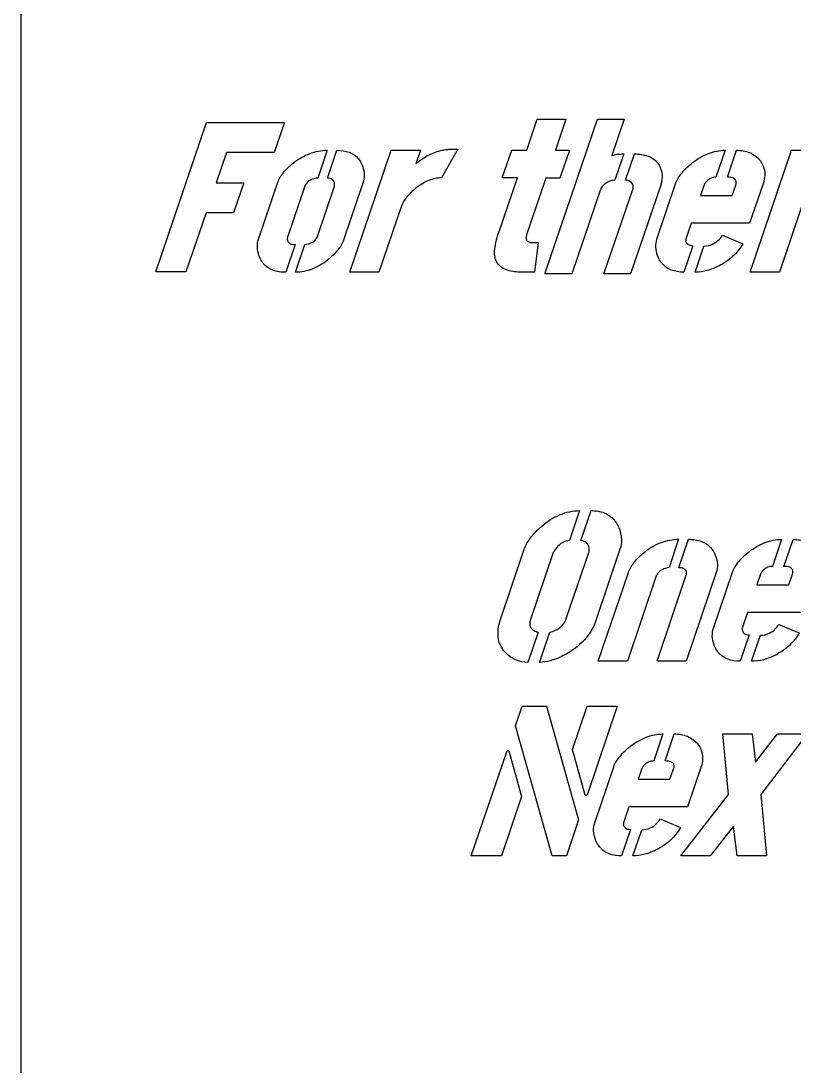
# Model space of a CAD drawing. Header units: inches. Extents: x 3.1 to 35.1, y -33.5 to 2.5.
# Drawn here: x 3.12 to 9.57, y -24.24 to -15.51 of the extents above; entities that cross this region are included whole.
import ezdxf

# ---------------------------------------------------------------- set-up
doc = ezdxf.new("R2010")
doc.units = ezdxf.units.IN
doc.header["$MEASUREMENT"] = 0

msp = doc.modelspace()

# ---------------------------------------------------------------- linework, layer by layer
for p, q in [((5.674, -16.5885), (5.5953, -16.8206)), ((5.6753, -16.8206), (5.754, -16.5885)), ((8.1513, -16.6191), (8.0766, -16.8393)), ((8.1646, -16.8393), (8.2393, -16.6191)), ((8.9957, -16.5885), (8.9197, -16.8139)), ((9.0158, -16.8139), (9.0918, -16.5885)), ((5.1003, -17.3302), (5.2591, -16.8633)), ((5.4859, -16.8886), (5.3445, -17.3048)), ((5.5939, -17.3088), (5.734, -16.8886)), ((5.9728, -16.8633), (5.814, -17.3302)), ((8.4274, -17.3302), (8.5862, -16.8619)), ((8.9744, -17.2982), (9.1438, -17.3702)), ((5.4058, -17.3755), (5.3271, -17.6077)), ((5.4098, -17.6077), (5.4885, -17.3755)), ((8.7263, -17.3862), (8.6516, -17.6063)), ((8.7463, -17.6063), (8.8197, -17.3889)), ((7.7811, -19.5983), (7.6957, -19.8491)), ((7.7918, -19.8491), (7.8771, -19.5983)), ((8.6082, -19.8371), (8.5282, -20.0746)), ((8.6095, -20.0746), (8.6909, -19.8371)), ((9.4673, -19.8385), (9.3913, -20.0639)), ((9.4873, -20.0639), (9.5634, -19.8385)), ((7.1207, -20.5082), (7.3195, -19.9212)), ((7.561, -19.9492), (7.3715, -20.5082)), ((7.6677, -20.5082), (7.8585, -19.9492)), ((8.1186, -19.9212), (7.9198, -20.5082)), ((8.899, -20.5802), (9.0578, -20.1119)), ((9.446, -20.5482), (9.6154, -20.6202)), ((7.4342, -20.6122), (7.3489, -20.8657)), ((7.4463, -20.8657), (7.533, -20.6122)), ((9.1979, -20.6362), (9.1231, -20.8563)), ((9.2179, -20.8563), (9.2912, -20.6389)), ((8.4761, -21.4635), (8.4001, -21.6889)), ((8.4961, -21.6889), (8.5722, -21.4635)), ((7.9078, -22.2052), (8.0666, -21.7369)), ((8.4548, -22.1732), (8.6242, -22.2452)), ((8.2067, -22.2612), (8.132, -22.4813)), ((8.2267, -22.4813), (8.3, -22.2639))]:
    msp.add_line(p, q)
for points in [[(35.1164, 2.4917), (3.1164, 2.4917), (3.1164, -33.5083), (35.1164, -33.5083)], [(4.6668, -16.3563), (5.3164, -16.3563), (5.2324, -16.6071), (4.8335, -16.6071), (4.7481, -16.8606), (4.9776, -16.8606), (4.8922, -17.1114), (4.6628, -17.1114), (4.4947, -17.605), (4.2439, -17.605)], [(7.3008, -21.2313), (7.5063, -21.2313), (7.7731, -22.1812), (7.6717, -22.4813), (7.5516, -22.4813), (7.2461, -21.3968)], [(7.8438, -21.2313), (8.0959, -21.2313), (7.8438, -21.9744), (7.8291, -21.9744), (7.7211, -21.5929)], [(9.0244, -21.9677), (8.9764, -21.4635), (9.2219, -21.4635), (9.2499, -21.6983), (9.4326, -21.4635), (9.6808, -21.4635), (9.2939, -21.9677), (9.3406, -22.4813), (9.0965, -22.4813), (9.0671, -22.2332), (8.871, -22.4813), (8.6269, -22.4813)], [(7.1754, -21.6035), (7.1901, -21.6035), (7.2968, -21.9851), (7.1287, -22.4813), (6.8766, -22.4813)]]:
    msp.add_lwpolyline(points, close=True)
for points in [[(7.1067, -17.2755), (7.2615, -16.8193), (7.1361, -16.8193), (7.2148, -16.5885), (7.3402, -16.5885), (7.4282, -16.3283), (7.667, -16.3283), (7.579, -16.5885), (7.6964, -16.5885), (7.6177, -16.8206), (7.5003, -16.8206), (7.3389, -17.2942)], [(7.9592, -16.9073), (7.7164, -17.621), (7.4923, -17.621), (7.9312, -16.3283), (8.154, -16.3283), (8.0512, -16.6325)], [(6.6999, -16.5805), (6.7639, -16.5805), (6.6278, -16.8193)], [(6.2916, -17.062), (6.1062, -17.6063), (5.8634, -17.6063), (6.2089, -16.5885), (6.4517, -16.5885), (6.4144, -16.7019)], [(9.6348, -17.062), (9.4493, -17.6063), (9.2065, -17.6063), (9.552, -16.5885), (9.7948, -16.5885), (9.7575, -16.7019)], [(8.4555, -16.8886), (8.2073, -17.621), (7.9845, -17.621), (8.2273, -16.9073)], [(9.3159, -16.8606), (9.2012, -17.1981), (8.7116, -17.1981), (8.6676, -17.3302)], [(8.821, -16.8779), (8.7903, -16.9673), (9.0558, -16.9673), (9.0865, -16.8793)], [(7.3829, -17.3595), (7.4349, -17.3595), (7.4042, -17.6063), (7.2975, -17.6063)], [(8.4214, -20.144), (8.18, -20.8563), (7.9372, -20.8563), (8.1893, -20.1159)], [(8.9217, -20.1159), (8.6709, -20.8563), (8.4281, -20.8563), (8.6696, -20.144)], [(9.7875, -20.1106), (9.6728, -20.4481), (9.1832, -20.4481), (9.1392, -20.5802)], [(9.2926, -20.1279), (9.2619, -20.2173), (9.5274, -20.2173), (9.558, -20.1293)], [(8.7963, -21.7356), (8.6816, -22.0731), (8.192, -22.0731), (8.148, -22.2052)], [(8.3014, -21.7529), (8.2707, -21.8423), (8.5362, -21.8423), (8.5668, -21.7543)]]:
    msp.add_lwpolyline(points)
for points, knots in [([(6.6211, -16.5911), (6.6344, -16.5877), (6.6479, -16.585), (6.6742, -16.5814), (6.687, -16.5805), (6.6999, -16.5805)], [0, 0, 0, 0, 0.104504, 0.104504, 0.2022604, 0.2022604, 0.2022604, 0.2022604]), ([(5.3938, -16.6925), (5.4352, -16.6605), (5.4802, -16.634), (5.5759, -16.5985), (5.6242, -16.5893), (5.674, -16.5885)], [0, 0, 0, 0, 0.3985626, 0.3985626, 0.778081, 0.778081, 0.778081, 0.778081]), ([(5.754, -16.5885), (5.7893, -16.5885), (5.8255, -16.593), (5.8815, -16.6146), (5.9023, -16.6273), (5.9313, -16.655), (5.9409, -16.667), (5.9577, -16.694), (5.9647, -16.709), (5.9701, -16.7245)], [0, 0, 0, 0, 0.2689088, 0.2689088, 0.4572179, 0.4572179, 0.5745393, 0.5745393, 0.6998636, 0.6998636, 0.6998636, 0.6998636]), ([(6.4144, -16.7019), (6.4437, -16.6751), (6.4758, -16.6522), (6.5458, -16.6147), (6.5826, -16.6008), (6.6211, -16.5911)], [0, 0, 0, 0, 0.3023699, 0.3023699, 0.6049017, 0.6049017, 0.6049017, 0.6049017]), ([(8.0512, -16.6325), (8.0657, -16.6276), (8.0811, -16.6245), (8.1144, -16.6201), (8.1331, -16.6191), (8.1513, -16.6191)], [0, 0, 0, 0, 0.1165146, 0.1165146, 0.2556276, 0.2556276, 0.2556276, 0.2556276]), ([(8.2393, -16.6191), (8.2778, -16.6191), (8.3179, -16.6237), (8.3766, -16.6463), (8.3973, -16.6586), (8.4244, -16.6845), (8.4327, -16.6945), (8.4472, -16.7169), (8.4533, -16.7291), (8.4581, -16.7419)], [0, 0, 0, 0, 0.2927828, 0.2927828, 0.4782269, 0.4782269, 0.5776986, 0.5776986, 0.6814826, 0.6814826, 0.6814826, 0.6814826]), ([(8.7249, -16.6912), (8.7657, -16.66), (8.81, -16.6337), (8.9024, -16.5986), (8.9483, -16.5894), (8.9957, -16.5885)], [0, 0, 0, 0, 0.3909347, 0.3909347, 0.7525892, 0.7525892, 0.7525892, 0.7525892]), ([(9.0918, -16.5885), (9.129, -16.5885), (9.1662, -16.5939), (9.2183, -16.6154), (9.2348, -16.6249), (9.2653, -16.6486), (9.2788, -16.6624), (9.2906, -16.6778)], [0, 0, 0, 0, 0.2832723, 0.2832723, 0.4295154, 0.4295154, 0.577475, 0.577475, 0.577475, 0.577475]), ([(5.2591, -16.8633), (5.2694, -16.8327), (5.2861, -16.8046), (5.3311, -16.7469), (5.362, -16.7179), (5.3938, -16.6925)], [0, 0, 0, 0, 0.2461082, 0.2461082, 0.55703, 0.55703, 0.55703, 0.55703]), ([(5.9701, -16.7245), (5.9781, -16.7476), (5.983, -16.7715), (5.9839, -16.819), (5.9804, -16.8415), (5.9728, -16.8633)], [0, 0, 0, 0, 0.1859529, 0.1859529, 0.3619187, 0.3619187, 0.3619187, 0.3619187]), ([(8.4581, -16.7419), (8.4667, -16.7644), (8.4706, -16.7878), (8.4697, -16.8381), (8.4641, -16.8639), (8.4555, -16.8886)], [0, 0, 0, 0, 0.1837753, 0.1837753, 0.3833824, 0.3833824, 0.3833824, 0.3833824]), ([(8.5862, -16.8619), (8.5978, -16.8306), (8.6158, -16.8018), (8.6624, -16.7445), (8.6932, -16.7162), (8.7249, -16.6912)], [0, 0, 0, 0, 0.2547163, 0.2547163, 0.5628556, 0.5628556, 0.5628556, 0.5628556]), ([(9.2906, -16.6778), (9.3055, -16.6979), (9.3165, -16.7198), (9.3272, -16.7624), (9.3288, -16.7811), (9.3265, -16.8206), (9.3222, -16.841), (9.3159, -16.8606)], [0, 0, 0, 0, 0.1902216, 0.1902216, 0.3344606, 0.3344606, 0.4917357, 0.4917357, 0.4917357, 0.4917357]), ([(5.5953, -16.8206), (5.5743, -16.8226), (5.5531, -16.8274), (5.5237, -16.8427), (5.5139, -16.8498), (5.4973, -16.8675), (5.4908, -16.8775), (5.4859, -16.8886)], [0, 0, 0, 0, 0.160242, 0.160242, 0.2527267, 0.2527267, 0.3450006, 0.3450006, 0.3450006, 0.3450006]), ([(5.734, -16.8886), (5.7354, -16.8792), (5.7357, -16.8693), (5.7325, -16.854), (5.7303, -16.8483), (5.7237, -16.8387), (5.7198, -16.8349), (5.71, -16.8283), (5.704, -16.8259), (5.6906, -16.8221), (5.6829, -16.821), (5.6753, -16.8206)], [0, 0, 0, 0, 0.072211, 0.072211, 0.1189479, 0.1189479, 0.1607822, 0.1607822, 0.2089887, 0.2089887, 0.2667635, 0.2667635, 0.2667635, 0.2667635]), ([(6.6278, -16.8193), (6.5917, -16.8197), (6.5568, -16.8274), (6.4781, -16.8588), (6.4367, -16.8866), (6.3997, -16.918)], [0, 0, 0, 0, 0.2753079, 0.2753079, 0.6454451, 0.6454451, 0.6454451, 0.6454451]), ([(8.0766, -16.8393), (8.0595, -16.8393), (8.0431, -16.8425), (8.0158, -16.8538), (8.0052, -16.8603), (7.9845, -16.8763), (7.9747, -16.8861), (7.9659, -16.8966)], [0, 0, 0, 0, 0.1301316, 0.1301316, 0.225091, 0.225091, 0.3297407, 0.3297407, 0.3297407, 0.3297407]), ([(8.2153, -16.8579), (8.2106, -16.8528), (8.205, -16.8488), (8.1936, -16.8435), (8.1884, -16.8419), (8.177, -16.8397), (8.1708, -16.8393), (8.1646, -16.8393)], [0, 0, 0, 0, 0.0533999, 0.0533999, 0.0950708, 0.0950708, 0.1419359, 0.1419359, 0.1419359, 0.1419359]), ([(8.9197, -16.8139), (8.9056, -16.8139), (8.8919, -16.8163), (8.87, -16.8254), (8.8619, -16.8303), (8.8464, -16.8425), (8.8393, -16.8499), (8.833, -16.8579)], [0, 0, 0, 0, 0.1076722, 0.1076722, 0.1801889, 0.1801889, 0.2580855, 0.2580855, 0.2580855, 0.2580855]), ([(9.0865, -16.8793), (9.0888, -16.8716), (9.0904, -16.8633), (9.0898, -16.8503), (9.0887, -16.8454), (9.0847, -16.8368), (9.0821, -16.8333), (9.0749, -16.8267), (9.0703, -16.8239), (9.0587, -16.8189), (9.0512, -16.8171), (9.0348, -16.8144), (9.0251, -16.8139), (9.0158, -16.8139)], [0, 0, 0, 0, 0.0608787, 0.0608787, 0.0994011, 0.0994011, 0.1331243, 0.1331243, 0.173307, 0.173307, 0.2293628, 0.2293628, 0.3002935, 0.3002935, 0.3002935, 0.3002935]), ([(6.3997, -16.918), (6.3747, -16.939), (6.3509, -16.9625), (6.3145, -17.0111), (6.3006, -17.0355), (6.2916, -17.062)], [0, 0, 0, 0, 0.2487959, 0.2487959, 0.462033, 0.462033, 0.462033, 0.462033]), ([(7.9659, -16.8966), (7.9644, -16.8985), (7.9628, -16.9006), (7.9606, -16.9042), (7.9597, -16.9058), (7.9592, -16.9073)], [0, 0, 0, 0, 0.01826507, 0.01826507, 0.03200885, 0.03200885, 0.03200885, 0.03200885]), ([(8.2273, -16.9073), (8.2292, -16.9013), (8.23, -16.8952), (8.229, -16.8835), (8.2275, -16.8783), (8.2227, -16.8678), (8.2192, -16.8626), (8.2153, -16.8579)], [0, 0, 0, 0, 0.0477213, 0.0477213, 0.0894301, 0.0894301, 0.1359555, 0.1359555, 0.1359555, 0.1359555]), ([(8.833, -16.8579), (8.8302, -16.8611), (8.8275, -16.8646), (8.8235, -16.8713), (8.822, -16.8746), (8.821, -16.8779)], [0, 0, 0, 0, 0.03242563, 0.03242563, 0.0592663, 0.0592663, 0.0592663, 0.0592663]), ([(7.0721, -17.4302), (7.0735, -17.4064), (7.0775, -17.3821), (7.089, -17.3309), (7.0974, -17.3026), (7.1067, -17.2755)], [0, 0, 0, 0, 0.1818206, 0.1818206, 0.4005944, 0.4005944, 0.4005944, 0.4005944]), ([(5.1043, -17.4676), (5.0964, -17.4446), (5.0914, -17.4208), (5.09, -17.3739), (5.0932, -17.3517), (5.1003, -17.3302)], [0, 0, 0, 0, 0.1849979, 0.1849979, 0.3579647, 0.3579647, 0.3579647, 0.3579647]), ([(5.3445, -17.3048), (5.3419, -17.3137), (5.3401, -17.3234), (5.3409, -17.3384), (5.3421, -17.3439), (5.3465, -17.3534), (5.3493, -17.3571), (5.3569, -17.364), (5.3616, -17.3667), (5.3779, -17.3736), (5.3919, -17.3753), (5.4058, -17.3755)], [0, 0, 0, 0, 0.0704499, 0.0704499, 0.1135772, 0.1135772, 0.1499857, 0.1499857, 0.1909354, 0.1909354, 0.2848872, 0.2848872, 0.2848872, 0.2848872]), ([(5.4885, -17.3755), (5.5084, -17.3735), (5.5282, -17.3687), (5.5564, -17.3538), (5.5658, -17.3468), (5.5822, -17.3295), (5.5888, -17.3197), (5.5939, -17.3088)], [0, 0, 0, 0, 0.1521388, 0.1521388, 0.2423655, 0.2423655, 0.3335814, 0.3335814, 0.3335814, 0.3335814]), ([(5.814, -17.3302), (5.8037, -17.3617), (5.7869, -17.3906), (5.7415, -17.4496), (5.7103, -17.4791), (5.678, -17.5049)], [0, 0, 0, 0, 0.2524055, 0.2524055, 0.5679557, 0.5679557, 0.5679557, 0.5679557]), ([(7.3389, -17.2942), (7.3365, -17.303), (7.3347, -17.3129), (7.3353, -17.3275), (7.3364, -17.3329), (7.3403, -17.3417), (7.3427, -17.345), (7.349, -17.3509), (7.3527, -17.3531), (7.3645, -17.358), (7.3736, -17.3593), (7.3829, -17.3595)], [0, 0, 0, 0, 0.0700841, 0.0700841, 0.1113124, 0.1113124, 0.1432088, 0.1432088, 0.1763216, 0.1763216, 0.2400763, 0.2400763, 0.2400763, 0.2400763]), ([(8.4328, -17.4689), (8.4244, -17.4459), (8.419, -17.422), (8.4172, -17.3745), (8.4203, -17.3521), (8.4274, -17.3302)], [0, 0, 0, 0, 0.1864938, 0.1864938, 0.3619601, 0.3619601, 0.3619601, 0.3619601]), ([(8.6676, -17.3302), (8.6668, -17.3373), (8.667, -17.3447), (8.6703, -17.3566), (8.6726, -17.3613), (8.679, -17.3695), (8.6829, -17.3728), (8.6926, -17.3786), (8.6984, -17.3809), (8.7114, -17.3845), (8.7189, -17.3856), (8.7263, -17.3862)], [0, 0, 0, 0, 0.0546635, 0.0546635, 0.0945088, 0.0945088, 0.1339953, 0.1339953, 0.1804319, 0.1804319, 0.2366498, 0.2366498, 0.2366498, 0.2366498]), ([(8.8197, -17.3889), (8.8443, -17.3882), (8.8681, -17.3834), (8.9073, -17.3659), (8.9225, -17.3558), (8.9509, -17.3303), (8.9636, -17.3148), (8.9744, -17.2982)], [0, 0, 0, 0, 0.1875295, 0.1875295, 0.3274403, 0.3274403, 0.4788506, 0.4788506, 0.4788506, 0.4788506]), ([(9.1438, -17.3702), (9.1218, -17.4089), (9.0943, -17.4433), (9.0272, -17.5058), (8.9882, -17.5324), (8.9464, -17.5543)], [0, 0, 0, 0, 0.3390638, 0.3390638, 0.6988259, 0.6988259, 0.6988259, 0.6988259]), ([(7.2975, -17.6063), (7.2587, -17.6063), (7.2166, -17.6027), (7.1584, -17.5837), (7.138, -17.5738), (7.1075, -17.5483), (7.0968, -17.5351), (7.0821, -17.5069), (7.0777, -17.4931), (7.0721, -17.4629), (7.0713, -17.4465), (7.0721, -17.4302)], [0, 0, 0, 0, 0.2956039, 0.2956039, 0.4654521, 0.4654521, 0.5971207, 0.5971207, 0.707052, 0.707052, 0.8304993, 0.8304993, 0.8304993, 0.8304993]), ([(5.3271, -17.6077), (5.2906, -17.6077), (5.2531, -17.6031), (5.1953, -17.5809), (5.174, -17.568), (5.1441, -17.5396), (5.1342, -17.5272), (5.1169, -17.4992), (5.1099, -17.4837), (5.1043, -17.4676)], [0, 0, 0, 0, 0.2783594, 0.2783594, 0.4708585, 0.4708585, 0.592179, 0.592179, 0.7216749, 0.7216749, 0.7216749, 0.7216749]), ([(5.678, -17.5049), (5.6384, -17.5366), (5.595, -17.5632), (5.5032, -17.5983), (5.4573, -17.6072), (5.4098, -17.6077)], [0, 0, 0, 0, 0.3865927, 0.3865927, 0.7484413, 0.7484413, 0.7484413, 0.7484413]), ([(8.6516, -17.6063), (8.616, -17.6063), (8.5797, -17.6017), (8.5229, -17.5796), (8.5016, -17.5666), (8.4723, -17.5383), (8.4626, -17.5263), (8.4456, -17.4993), (8.4385, -17.4844), (8.4328, -17.4689)], [0, 0, 0, 0, 0.2710846, 0.2710846, 0.4640273, 0.4640273, 0.5815354, 0.5815354, 0.7070764, 0.7070764, 0.7070764, 0.7070764]), ([(8.9464, -17.5543), (8.914, -17.5707), (8.8801, -17.5842), (8.8127, -17.6017), (8.7797, -17.6063), (8.7463, -17.6063)], [0, 0, 0, 0, 0.2765005, 0.2765005, 0.5311561, 0.5311561, 0.5311561, 0.5311561]), ([(7.4649, -19.7277), (7.5114, -19.6882), (7.5629, -19.6545), (7.6712, -19.6101), (7.7251, -19.5988), (7.7811, -19.5983)], [0, 0, 0, 0, 0.4649133, 0.4649133, 0.8916796, 0.8916796, 0.8916796, 0.8916796]), ([(7.8771, -19.5983), (7.9146, -19.5983), (7.9527, -19.6034), (8.0132, -19.6272), (8.0362, -19.6416), (8.0686, -19.6731), (8.0794, -19.6869), (8.0988, -19.718), (8.1068, -19.7352), (8.1133, -19.7531)], [0, 0, 0, 0, 0.2856946, 0.2856946, 0.4957235, 0.4957235, 0.6297875, 0.6297875, 0.774367, 0.774367, 0.774367, 0.774367]), ([(7.3195, -19.9212), (7.3312, -19.8867), (7.35, -19.8545), (7.3987, -19.7898), (7.4313, -19.757), (7.4649, -19.7277)], [0, 0, 0, 0, 0.2775218, 0.2775218, 0.6173858, 0.6173858, 0.6173858, 0.6173858]), ([(8.1133, -19.7531), (8.1233, -19.781), (8.1297, -19.8101), (8.1315, -19.8676), (8.1276, -19.8948), (8.1186, -19.9212)], [0, 0, 0, 0, 0.2262975, 0.2262975, 0.4385921, 0.4385921, 0.4385921, 0.4385921]), ([(7.6957, -19.8491), (7.6785, -19.8498), (7.6621, -19.8536), (7.6317, -19.8676), (7.6185, -19.8771), (7.5932, -19.9011), (7.5816, -19.9161), (7.5717, -19.9318)], [0, 0, 0, 0, 0.1311163, 0.1311163, 0.2551131, 0.2551131, 0.3969797, 0.3969797, 0.3969797, 0.3969797]), ([(7.8505, -19.8825), (7.8458, -19.8747), (7.8399, -19.8681), (7.8269, -19.8586), (7.8207, -19.8555), (7.8069, -19.8509), (7.7994, -19.8496), (7.7918, -19.8491)], [0, 0, 0, 0, 0.0689976, 0.0689976, 0.1220633, 0.1220633, 0.1800273, 0.1800273, 0.1800273, 0.1800273]), ([(7.8585, -19.9492), (7.8616, -19.9397), (7.8629, -19.93), (7.8617, -19.9137), (7.8604, -19.9075), (7.8565, -19.8949), (7.8537, -19.8885), (7.8505, -19.8825)], [0, 0, 0, 0, 0.0762901, 0.0762901, 0.1245046, 0.1245046, 0.1768835, 0.1768835, 0.1768835, 0.1768835]), ([(8.3281, -19.9412), (8.3698, -19.909), (8.4154, -19.8822), (8.5111, -19.8466), (8.5588, -19.8376), (8.6082, -19.8371)], [0, 0, 0, 0, 0.4017642, 0.4017642, 0.7778119, 0.7778119, 0.7778119, 0.7778119]), ([(8.6909, -19.8371), (8.728, -19.8371), (8.7659, -19.8419), (8.8249, -19.8648), (8.8469, -19.8783), (8.8768, -19.907), (8.8864, -19.9187), (8.9034, -19.945), (8.9105, -19.9595), (8.9164, -19.9745)], [0, 0, 0, 0, 0.2823979, 0.2823979, 0.4822479, 0.4822479, 0.5978415, 0.5978415, 0.7206222, 0.7206222, 0.7206222, 0.7206222]), ([(9.1965, -19.9412), (9.2373, -19.91), (9.2816, -19.8837), (9.374, -19.8486), (9.4199, -19.8394), (9.4673, -19.8385)], [0, 0, 0, 0, 0.3909347, 0.3909347, 0.7525892, 0.7525892, 0.7525892, 0.7525892]), ([(9.5634, -19.8385), (9.6006, -19.8385), (9.6378, -19.8439), (9.6899, -19.8654), (9.7064, -19.8749), (9.7369, -19.8986), (9.7504, -19.9124), (9.7622, -19.9278)], [0, 0, 0, 0, 0.2832723, 0.2832723, 0.4295154, 0.4295154, 0.577475, 0.577475, 0.577475, 0.577475]), ([(7.5717, -19.9318), (7.5695, -19.9351), (7.5671, -19.9388), (7.5637, -19.9443), (7.5621, -19.947), (7.561, -19.9492)], [0, 0, 0, 0, 0.03000908, 0.03000908, 0.04848903, 0.04848903, 0.04848903, 0.04848903]), ([(8.1893, -20.1159), (8.1993, -20.0855), (8.2156, -20.0575), (8.2613, -19.998), (8.2942, -19.9676), (8.3281, -19.9412)], [0, 0, 0, 0, 0.2441904, 0.2441904, 0.571882, 0.571882, 0.571882, 0.571882]), ([(8.9164, -19.9745), (8.9251, -19.9979), (8.9308, -20.0223), (8.9326, -20.0708), (8.9293, -20.0937), (8.9217, -20.1159)], [0, 0, 0, 0, 0.1903067, 0.1903067, 0.3696106, 0.3696106, 0.3696106, 0.3696106]), ([(9.0578, -20.1119), (9.0694, -20.0806), (9.0874, -20.0518), (9.134, -19.9945), (9.1648, -19.9662), (9.1965, -19.9412)], [0, 0, 0, 0, 0.2547163, 0.2547163, 0.5628556, 0.5628556, 0.5628556, 0.5628556]), ([(8.5282, -20.0746), (8.5078, -20.077), (8.4876, -20.0822), (8.4591, -20.0979), (8.4496, -20.1051), (8.4332, -20.1229), (8.4266, -20.1329), (8.4214, -20.144)], [0, 0, 0, 0, 0.1560635, 0.1560635, 0.2476513, 0.2476513, 0.3401971, 0.3401971, 0.3401971, 0.3401971]), ([(8.6269, -20.0759), (8.6241, -20.0755), (8.6213, -20.0751), (8.6156, -20.0747), (8.6125, -20.0746), (8.6095, -20.0746)], [0, 0, 0, 0, 0.02131891, 0.02131891, 0.04418836, 0.04418836, 0.04418836, 0.04418836]), ([(8.6696, -20.144), (8.6724, -20.1358), (8.6745, -20.1267), (8.6744, -20.1127), (8.6735, -20.1075), (8.6697, -20.0984), (8.6672, -20.0947), (8.6604, -20.0879), (8.656, -20.0851), (8.6438, -20.0793), (8.6352, -20.0772), (8.6269, -20.0759)], [0, 0, 0, 0, 0.0660233, 0.0660233, 0.1066, 0.1066, 0.1410144, 0.1410144, 0.1800168, 0.1800168, 0.2438574, 0.2438574, 0.2438574, 0.2438574]), ([(9.3913, -20.0639), (9.3772, -20.0639), (9.3634, -20.0663), (9.3416, -20.0754), (9.3335, -20.0803), (9.318, -20.0925), (9.3109, -20.0999), (9.3046, -20.1079)], [0, 0, 0, 0, 0.1076722, 0.1076722, 0.1801889, 0.1801889, 0.2580855, 0.2580855, 0.2580855, 0.2580855]), ([(9.558, -20.1293), (9.5604, -20.1216), (9.562, -20.1133), (9.5614, -20.1003), (9.5603, -20.0954), (9.5563, -20.0868), (9.5536, -20.0833), (9.5465, -20.0767), (9.5419, -20.0739), (9.5303, -20.0689), (9.5228, -20.0671), (9.5064, -20.0644), (9.4966, -20.0639), (9.4873, -20.0639)], [0, 0, 0, 0, 0.0608787, 0.0608787, 0.0994011, 0.0994011, 0.1331243, 0.1331243, 0.173307, 0.173307, 0.2293628, 0.2293628, 0.3002935, 0.3002935, 0.3002935, 0.3002935]), ([(9.3046, -20.1079), (9.3018, -20.1111), (9.2991, -20.1146), (9.2951, -20.1213), (9.2935, -20.1246), (9.2926, -20.1279)], [0, 0, 0, 0, 0.03242563, 0.03242563, 0.0592663, 0.0592663, 0.0592663, 0.0592663]), ([(7.1701, -20.7923), (7.1478, -20.7703), (7.1299, -20.7451), (7.1065, -20.6892), (7.101, -20.6609), (7.0991, -20.5899), (7.1076, -20.5478), (7.1207, -20.5082)], [0, 0, 0, 0, 0.2386284, 0.2386284, 0.4616949, 0.4616949, 0.7798167, 0.7798167, 0.7798167, 0.7798167]), ([(7.3715, -20.5082), (7.3676, -20.5201), (7.365, -20.5331), (7.3659, -20.5541), (7.3677, -20.5622), (7.3745, -20.5768), (7.379, -20.583), (7.3941, -20.5973), (7.4061, -20.6036), (7.4182, -20.6082)], [0, 0, 0, 0, 0.0961648, 0.0961648, 0.1601883, 0.1601883, 0.2190056, 0.2190056, 0.3181365, 0.3181365, 0.3181365, 0.3181365]), ([(7.6077, -20.5815), (7.6214, -20.5719), (7.6341, -20.5608), (7.6545, -20.5358), (7.6623, -20.5227), (7.6677, -20.5082)], [0, 0, 0, 0, 0.1277179, 0.1277179, 0.2457429, 0.2457429, 0.2457429, 0.2457429]), ([(7.9198, -20.5082), (7.8984, -20.5708), (7.866, -20.6271), (7.7711, -20.7341), (7.7084, -20.7782), (7.6397, -20.8123)], [0, 0, 0, 0, 0.504817, 0.504817, 1.089211, 1.089211, 1.089211, 1.089211]), ([(7.533, -20.6122), (7.5404, -20.6122), (7.5481, -20.6106), (7.5722, -20.603), (7.5906, -20.5927), (7.6077, -20.5815)], [0, 0, 0, 0, 0.056924, 0.056924, 0.1928042, 0.1928042, 0.1928042, 0.1928042]), ([(8.9044, -20.7189), (8.896, -20.6959), (8.8906, -20.672), (8.8888, -20.6245), (8.8919, -20.6021), (8.899, -20.5802)], [0, 0, 0, 0, 0.1864938, 0.1864938, 0.3619601, 0.3619601, 0.3619601, 0.3619601]), ([(9.1392, -20.5802), (9.1384, -20.5873), (9.1386, -20.5947), (9.1419, -20.6066), (9.1441, -20.6113), (9.1506, -20.6195), (9.1545, -20.6228), (9.1642, -20.6286), (9.17, -20.6309), (9.183, -20.6345), (9.1905, -20.6356), (9.1979, -20.6362)], [0, 0, 0, 0, 0.0546635, 0.0546635, 0.0945088, 0.0945088, 0.1339953, 0.1339953, 0.1804319, 0.1804319, 0.2366498, 0.2366498, 0.2366498, 0.2366498]), ([(9.2912, -20.6389), (9.3158, -20.6382), (9.3397, -20.6334), (9.3789, -20.6159), (9.394, -20.6058), (9.4225, -20.5803), (9.4351, -20.5648), (9.446, -20.5482)], [0, 0, 0, 0, 0.1875295, 0.1875295, 0.3274403, 0.3274403, 0.4788506, 0.4788506, 0.4788506, 0.4788506]), ([(7.4182, -20.6082), (7.4212, -20.6093), (7.4245, -20.6104), (7.4298, -20.6118), (7.4322, -20.6122), (7.4342, -20.6122)], [0, 0, 0, 0, 0.02410069, 0.02410069, 0.04184589, 0.04184589, 0.04184589, 0.04184589]), ([(9.6154, -20.6202), (9.5934, -20.6589), (9.5659, -20.6933), (9.4988, -20.7558), (9.4598, -20.7824), (9.418, -20.8043)], [0, 0, 0, 0, 0.3390638, 0.3390638, 0.6988259, 0.6988259, 0.6988259, 0.6988259]), ([(9.1231, -20.8563), (9.0876, -20.8563), (9.0513, -20.8517), (8.9944, -20.8296), (8.9732, -20.8166), (8.9438, -20.7883), (8.9342, -20.7763), (8.9172, -20.7493), (8.9101, -20.7344), (8.9044, -20.7189)], [0, 0, 0, 0, 0.2710846, 0.2710846, 0.4640273, 0.4640273, 0.5815354, 0.5815354, 0.7070764, 0.7070764, 0.7070764, 0.7070764]), ([(7.3489, -20.8657), (7.3159, -20.8657), (7.284, -20.8599), (7.2222, -20.8345), (7.1946, -20.8155), (7.1701, -20.7923)], [0, 0, 0, 0, 0.2512814, 0.2512814, 0.5086283, 0.5086283, 0.5086283, 0.5086283]), ([(7.6397, -20.8123), (7.6066, -20.8283), (7.5714, -20.8426), (7.5069, -20.8603), (7.4764, -20.8657), (7.4463, -20.8657)], [0, 0, 0, 0, 0.2797471, 0.2797471, 0.5092443, 0.5092443, 0.5092443, 0.5092443]), ([(9.418, -20.8043), (9.3856, -20.8207), (9.3517, -20.8342), (9.2842, -20.8517), (9.2513, -20.8563), (9.2179, -20.8563)], [0, 0, 0, 0, 0.2765005, 0.2765005, 0.5311561, 0.5311561, 0.5311561, 0.5311561]), ([(8.2053, -21.5662), (8.2461, -21.535), (8.2904, -21.5087), (8.3828, -21.4736), (8.4287, -21.4644), (8.4761, -21.4635)], [0, 0, 0, 0, 0.3909347, 0.3909347, 0.7525892, 0.7525892, 0.7525892, 0.7525892]), ([(8.5722, -21.4635), (8.6094, -21.4635), (8.6466, -21.4689), (8.6987, -21.4904), (8.7152, -21.4999), (8.7457, -21.5236), (8.7592, -21.5374), (8.771, -21.5528)], [0, 0, 0, 0, 0.2832723, 0.2832723, 0.4295154, 0.4295154, 0.577475, 0.577475, 0.577475, 0.577475]), ([(8.771, -21.5528), (8.7859, -21.5729), (8.7969, -21.5948), (8.8076, -21.6374), (8.8091, -21.6561), (8.8069, -21.6956), (8.8026, -21.716), (8.7963, -21.7356)], [0, 0, 0, 0, 0.1902216, 0.1902216, 0.3344606, 0.3344606, 0.4917357, 0.4917357, 0.4917357, 0.4917357]), ([(8.0666, -21.7369), (8.0782, -21.7056), (8.0962, -21.6768), (8.1428, -21.6195), (8.1736, -21.5912), (8.2053, -21.5662)], [0, 0, 0, 0, 0.2547163, 0.2547163, 0.5628556, 0.5628556, 0.5628556, 0.5628556]), ([(8.3134, -21.7329), (8.3106, -21.7361), (8.3079, -21.7396), (8.3039, -21.7463), (8.3023, -21.7496), (8.3014, -21.7529)], [0, 0, 0, 0, 0.03242563, 0.03242563, 0.0592663, 0.0592663, 0.0592663, 0.0592663]), ([(8.4001, -21.6889), (8.386, -21.6889), (8.3723, -21.6913), (8.3504, -21.7004), (8.3423, -21.7053), (8.3268, -21.7175), (8.3197, -21.7249), (8.3134, -21.7329)], [0, 0, 0, 0, 0.1076722, 0.1076722, 0.1801889, 0.1801889, 0.2580855, 0.2580855, 0.2580855, 0.2580855]), ([(8.5668, -21.7543), (8.5692, -21.7466), (8.5708, -21.7383), (8.5702, -21.7253), (8.5691, -21.7204), (8.5651, -21.7118), (8.5624, -21.7083), (8.5553, -21.7017), (8.5507, -21.6989), (8.5391, -21.6939), (8.5316, -21.6921), (8.5152, -21.6894), (8.5054, -21.6889), (8.4961, -21.6889)], [0, 0, 0, 0, 0.0608787, 0.0608787, 0.0994011, 0.0994011, 0.1331243, 0.1331243, 0.173307, 0.173307, 0.2293628, 0.2293628, 0.3002935, 0.3002935, 0.3002935, 0.3002935]), ([(7.9132, -22.3439), (7.9048, -22.3209), (7.8994, -22.297), (7.8976, -22.2495), (7.9007, -22.2271), (7.9078, -22.2052)], [0, 0, 0, 0, 0.1864938, 0.1864938, 0.3619601, 0.3619601, 0.3619601, 0.3619601]), ([(8.148, -22.2052), (8.1472, -22.2123), (8.1474, -22.2197), (8.1507, -22.2316), (8.1529, -22.2363), (8.1594, -22.2445), (8.1633, -22.2478), (8.173, -22.2536), (8.1788, -22.2559), (8.1918, -22.2595), (8.1993, -22.2606), (8.2067, -22.2612)], [0, 0, 0, 0, 0.0546635, 0.0546635, 0.0945088, 0.0945088, 0.1339953, 0.1339953, 0.1804319, 0.1804319, 0.2366498, 0.2366498, 0.2366498, 0.2366498]), ([(8.3, -22.2639), (8.3246, -22.2632), (8.3485, -22.2584), (8.3877, -22.2409), (8.4028, -22.2308), (8.4313, -22.2053), (8.4439, -22.1898), (8.4548, -22.1732)], [0, 0, 0, 0, 0.1875295, 0.1875295, 0.3274403, 0.3274403, 0.4788506, 0.4788506, 0.4788506, 0.4788506]), ([(8.6242, -22.2452), (8.6022, -22.2839), (8.5747, -22.3183), (8.5076, -22.3808), (8.4686, -22.4074), (8.4268, -22.4293)], [0, 0, 0, 0, 0.3390638, 0.3390638, 0.6988259, 0.6988259, 0.6988259, 0.6988259]), ([(8.132, -22.4813), (8.0964, -22.4813), (8.0601, -22.4767), (8.0033, -22.4546), (7.982, -22.4416), (7.9526, -22.4133), (7.943, -22.4013), (7.926, -22.3743), (7.9189, -22.3594), (7.9132, -22.3439)], [0, 0, 0, 0, 0.2710846, 0.2710846, 0.4640273, 0.4640273, 0.5815354, 0.5815354, 0.7070764, 0.7070764, 0.7070764, 0.7070764]), ([(8.4268, -22.4293), (8.3944, -22.4457), (8.3605, -22.4592), (8.293, -22.4767), (8.2601, -22.4813), (8.2267, -22.4813)], [0, 0, 0, 0, 0.2765005, 0.2765005, 0.5311561, 0.5311561, 0.5311561, 0.5311561])]:
    msp.add_open_spline(points, degree=3, knots=knots)

doc.saveas('drawing.dxf')
